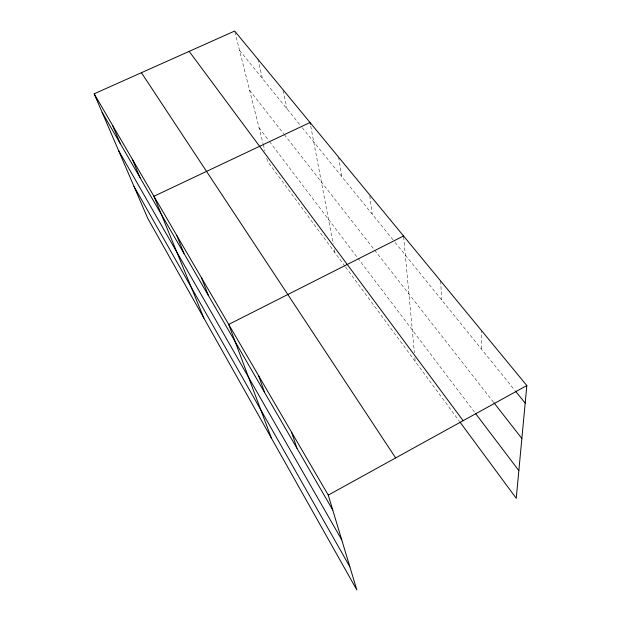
<?xml version="1.0" encoding="UTF-8"?>
<svg xmlns="http://www.w3.org/2000/svg" width="621" height="621" viewBox="0 0 621 621"><rect width="100%" height="100%" fill="white"/><g stroke="black" fill="none" stroke-linecap="round" stroke-linejoin="round"><path stroke-width="0.47" stroke-dasharray="3.1 2.33" d="M481.322 348.932L481.601 330.675M239.52 50.247L301.62 126.956M302.225 127.709L394.49 241.67M395.088 242.415L514.825 390.322M249.572 90.115L283.727 133.818M284.325 134.578L493.268 401.919M259.05 127.74L268.963 140.82M269.545 141.588L357.261 257.366M357.843 258.134L475.026 412.786M344.989 266.277L267.511 161.305L266.572 157.579M345.555 267.046L459.315 421.178M234.909 31.966L263.048 143.591M263.281 144.522L264.926 151.05M257.878 59.197L262.404 78.518M283.122 90.511L287.073 108.993M310.748 126.195L333.182 243.968M334.261 249.634L334.797 252.475M338.6 157.152L341.775 176.558M369.782 195.762L372.196 214.136M403.65 236.935L414.401 352.837M414.844 357.595L415.201 361.406M440.716 281.057L441.554 299.811"/><path stroke-width="0.93" d="M94.167 93.81L328.261 495.108L356.827 589.95L147.744 218.359L94.167 93.81L234.676 31.05L526.833 385.556L516.245 498.314L459.882 421.946M328.261 495.108L526.833 385.556M403.565 235.98L228.691 324.426L271.4 438.123M515.438 391.075L525.18 403.107M493.866 402.68L521.865 438.496M475.601 413.555L518.846 470.625M189.18 51.372L463.134 420.696M141.417 72.704L395.647 457.925M102.092 112.23L332.74 509.973M118.518 150.414L341.729 539.828M133.981 186.362L349.856 566.81M112.517 125.271L120.35 143.715M132.374 159.31L140.067 177.722M203.905 318.177L153.93 196.259L310.042 122.492L310.391 124.347M176.698 235.281L183.956 253.399M201.515 277.835L208.462 295.658M258.577 375.651L264.585 392.449M291.591 432.247L296.931 448.222"/></g></svg>
